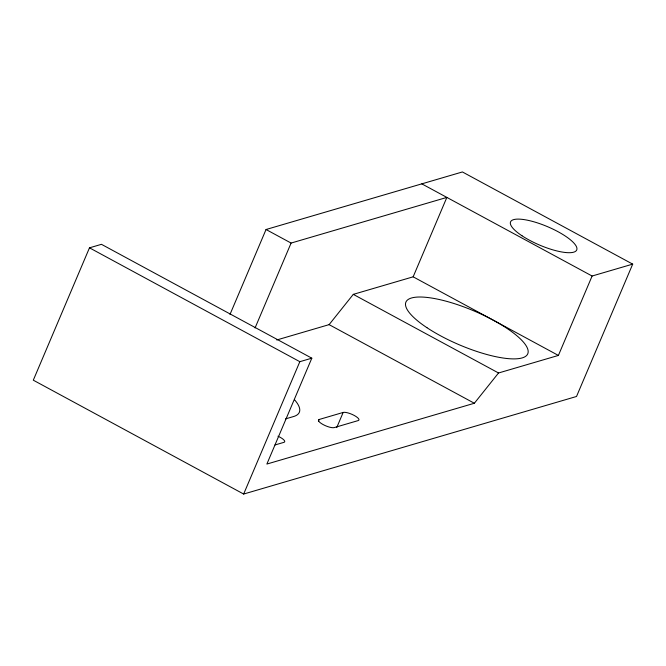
<?xml version="1.0" encoding="UTF-8"?>
<svg xmlns="http://www.w3.org/2000/svg" width="666" height="666" viewBox="0 0 666 666"><rect width="100%" height="100%" fill="white"/><g stroke="black" fill="none" stroke-linecap="round" stroke-linejoin="round"><path stroke-width="1" d="M632.7 264.127L592.107 276.024L558.399 355.436L498.534 372.985L474.35 403.255L266.866 464.06L311.813 358.183L101.457 244.322L89.477 247.827L33.3 380.186L243.656 494.047L576.523 396.478L632.7 264.127L462.412 171.953L266.042 229.512L230.011 314.41M255.053 327.963L291.092 243.065L446.861 197.411L413.153 276.823L353.288 294.364L329.104 324.633L276.756 339.976M243.656 494.047L299.833 361.688L311.813 358.183M318.415 421.362L319.214 419.472L343.156 412.445A8.983 2.506 23 0 1 354.262 415.459A8.983 2.506 23 0 1 358.183 420.579L334.24 427.597A8.983 2.506 23 0 1 323.135 424.583A8.983 2.506 23 0 1 319.214 419.472M336.738 427.572L343.156 412.445M285.539 418.889L293.523 416.55A68.873 19.214 23 0 0 294.464 399.7M274.966 444.971L283.949 442.341A8.983 2.506 23 0 0 277.963 436.205M421.819 183.858L592.107 276.024M413.153 276.823L558.399 355.436M266.042 229.512L291.092 243.065M353.288 294.364L498.534 372.985M329.104 324.633L474.35 403.255M89.477 247.827L299.833 361.688M426.948 327.689A66.184 18.465 23 0 0 527.139 354.878A66.184 18.465 23 0 0 446.403 301.282A66.184 18.465 23 0 0 426.948 327.689M521.986 235.764A35.931 10.023 23 0 0 576.39 250.524A35.931 10.023 23 0 0 532.55 221.428A35.931 10.023 23 0 0 521.986 235.764"/></g></svg>
